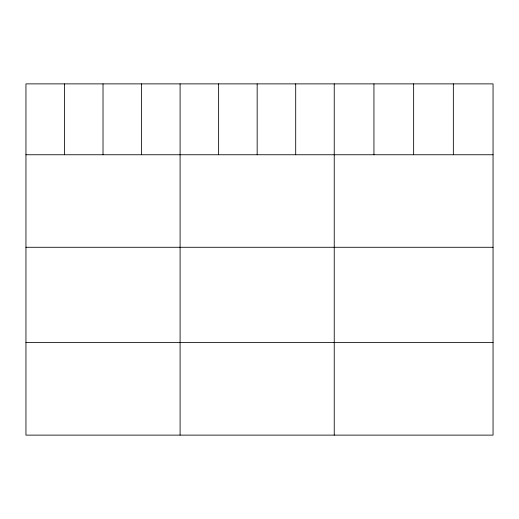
<?xml version="1.0" encoding="UTF-8"?>
<svg xmlns="http://www.w3.org/2000/svg" width="519" height="519" viewBox="0 0 519 519"><rect width="100%" height="100%" fill="white"/><g stroke="black" fill="none" stroke-linecap="round" stroke-linejoin="round"><path stroke-width="0.78" d="M493.05 154.753L493.05 435.123L25.95 435.123L25.95 83.877L493.05 83.877L493.05 154.753L25.95 154.753M25.95 247.278L493.05 247.278M25.95 342.605L493.05 342.605M453.346 83.877L453.346 154.753M413.643 83.877L413.643 154.753M373.94 83.877L373.94 154.753M334.236 83.877L334.236 435.123M295.7 83.877L295.7 154.753M257.165 83.877L257.165 154.753M218.629 83.877L218.629 154.753M180.093 83.877L180.093 435.123M141.557 83.877L141.557 154.753M103.022 83.877L103.022 154.753M64.486 83.877L64.486 154.753"/></g></svg>
